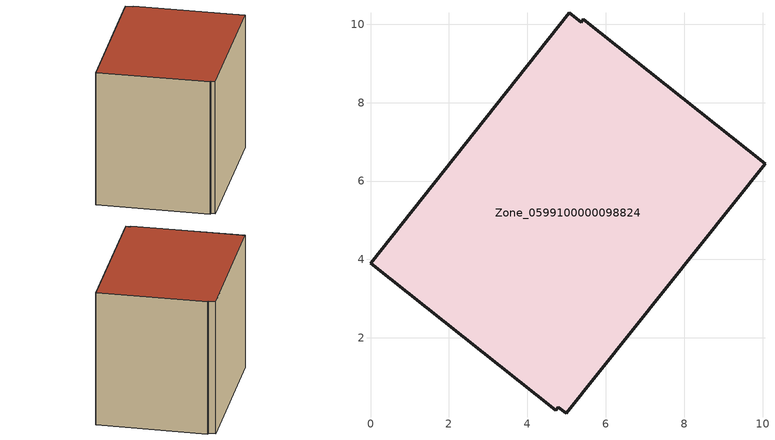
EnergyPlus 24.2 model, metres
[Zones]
Zone_0599100000098824
 floor ground (C_G): 5.07,10.29 5.37,10.05 5.43,10.12 10.06,6.44 4.99,0.08 4.79,0.24 4.72,0.15 0,3.91 z0.51
 wall outside (C_F): 0,3.91 4.72,0.15 4.79,0.24 4.99,0.08 10.06,6.44 5.43,10.12 5.37,10.05 5.07,10.29 0,3.91 z0.51:8.08
 roof outside (C_R): 5.37,10.05 5.07,10.29 0,3.91 4.72,0.15 4.79,0.24 4.99,0.08 10.06,6.44 5.43,10.12 z8.08
[BUILDING]
Pand.0599100000098824: North Axis=0; Terrain=City; Loads Convergence Tolerance Value=0.04; Temperature Convergence Tolerance Value=0.4; Solar Distribution=FullExterior; Maximum Number of Warmup Days=25; Minimum Number of Warmup Days=1
[Site:Location]
Rotterdam.The.Hague.AP_ZH_NLD Design_Conditions: Latitude=51.96; Longitude=4.45; Time Zone=1; Elevation=-4.5
[SITE:GROUNDTEMPERATURE:BUILDINGSURFACE]
18, 18, 18, 18, 18, 18, 18, 18, 18, 18, 18, 18
[MATERIAL] Thermal Absorptance=0.9; Solar Absorptance=0.7; Visible Absorptance=0.7
Name | Roughness | Thickness | Conductivity | Density | Specific Heat
G.TC.1965-1974 | MediumSmooth | 0.15 | 0.882353 | 540 | 1210
F.TC.1965-1974 | Rough | 0.3 | 0.697674 | 1920 | 840
R.TC.1965-1974 | MediumRough | 0.2 | 0.232558 | 1500 | 1000
[CONSTRUCTION]
C_G: G.TC.1965-1974
C_F: F.TC.1965-1974
C_R: R.TC.1965-1974
[ZONE]
Zone_0599100000098824: Type=1; Multiplier=1; Ceiling Height=Autocalculate; Volume=Autocalculate; Floor Area=autocalculate; Part of Total Floor Area=Yes
[ZONEINFILTRATION:DESIGNFLOWRATE]
Infil_Zone_0599100000098824: Zone or ZoneList or Space or SpaceList=Zone_0599100000098824; Schedule=AlwaysOn; Design Flow Rate Calculation Method=Flow/Area; Flow Rate per Floor Area=0.003; Constant Term Coefficient=1; Temperature Term Coefficient=0; Velocity Term Coefficient=0; Velocity Squared Term Coefficient=0
[HVACTEMPLATE:ZONE:IDEALLOADSAIRSYSTEM]
Zone_0599100000098824: Maximum Heating Supply Air Temperature=50; Minimum Cooling Supply Air Temperature=13; Maximum Heating Supply Air Humidity Ratio=0.0156; Minimum Cooling Supply Air Humidity Ratio=0.0077; Heating Limit=NoLimit; Cooling Limit=NoLimit; Dehumidification Control Type=ConstantSensibleHeatRatio; Cooling Sensible Heat Ratio=0.7; Dehumidification Setpoint=60; Humidification Control Type=None; Humidification Setpoint=30; Outdoor Air Method=None; Outdoor Air Flow Rate per Person=0.00944; Outdoor Air Flow Rate per Zone Floor Area=0; Outdoor Air Flow Rate per Zone=0; Demand Controlled Ventilation Type=None; Outdoor Air Economizer Type=NoEconomizer; Heat Recovery Type=None; Sensible Heat Recovery Effectiveness=0.7; Latent Heat Recovery Effectiveness=0.65
[ZONECONTROL:THERMOSTAT]
ThermostatControl_Zone_0599100000098824: Zone or ZoneList=Zone_0599100000098824; Control Type Schedule=DualSetpointControlType; Control 1=Thermostat_Zone_0599100000098824; Temperature Difference Between Cutout And Setpoint=0
[THERMOSTATSETPOINT:DUALSETPOINT]
Thermostat_Zone_0599100000098824: Heating Setpoint Temperature Schedule=HeatingSetpoint_Zone_0599100000098824; Cooling Setpoint Temperature Schedule=CoolingSetpoint_Zone_0599100000098824
[SCHEDULE:COMPACT]
HeatingSetpoint_Zone_0599100000098824: Through: 12/31, For: AllDays, Until: 24:00, 21
CoolingSetpoint_Zone_0599100000098824: Through: 12/31, For: AllDays, Until: 24:00, 24
DualSetpointControlType: Through: 12/31, For: AllDays, Until: 24:00, 4
AlwaysOn: Through: 12/31, For: AllDays, Until: 24:00, 1
